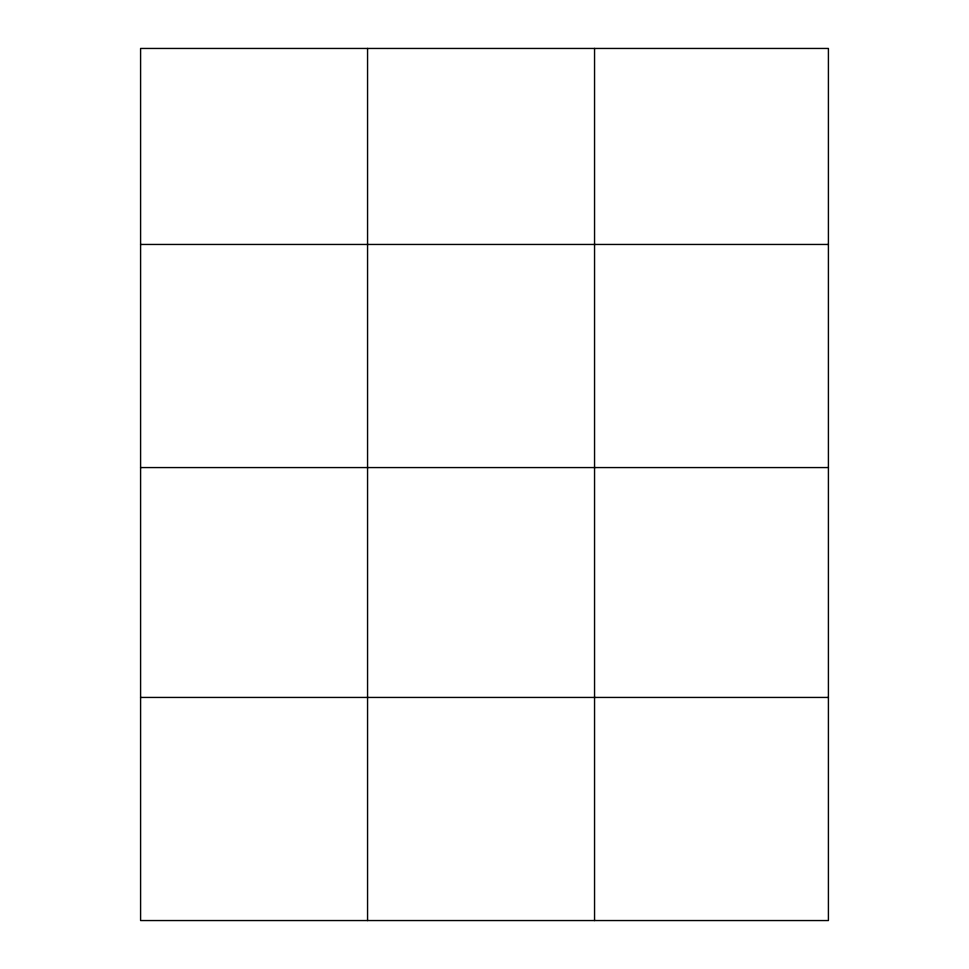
<?xml version="1.0" encoding="UTF-8"?>
<svg xmlns="http://www.w3.org/2000/svg" width="969" height="969" viewBox="0 0 969 969"><rect width="100%" height="100%" fill="white"/><g stroke="black" fill="none" stroke-linecap="round" stroke-linejoin="round"><path stroke-width="1.45" d="M828.41 467.567L828.41 48.45L140.59 48.45L140.59 920.55L828.41 920.55L828.41 467.567L140.59 467.567M140.59 244.454L828.41 244.454M140.59 697.438L828.41 697.438M594.554 48.45L594.554 920.55M367.566 48.45L367.566 920.55"/></g></svg>
